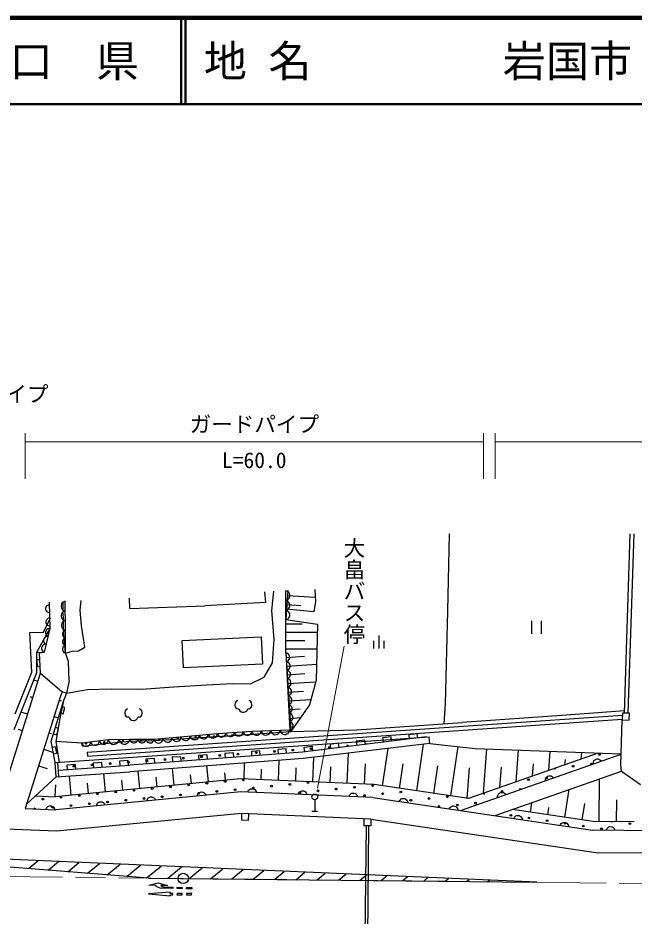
# Model space of a CAD drawing. Units: millimetres, scale not verified. Extents: x 40000 to 680000, y 20000 to 380000.
# Drawn here: x 348851 to 420230, y 275874 to 380000 of the extents above; entities that cross this region are included whole.
import ezdxf
from ezdxf.enums import TextEntityAlignment as Align

# ---------------------------------------------------------------- set-up
doc = ezdxf.new("R2010")
doc.units = ezdxf.units.MM
doc.header["$LTSCALE"] = 1000
doc.linetypes.add('CHAIN', pattern=[18.5, 12, -1.5, 3.5, -1.5])
for name, color, linetype, lineweight in [('M-BGD', 7, 'Continuous', 25), ('M-BMK', 2, 'CHAIN', 13), ('M-BMK-ROW', 30, 'Continuous', 25), ('M-BMK-SRVR', 3, 'Continuous', 25), ('M-STR-HTXT', 7, 'Continuous', 13), ('M-STR-STRC', 7, 'Continuous', 25), ('M-TTL', 2, 'Continuous', 140), ('M-TTL-LINE', 7, 'Continuous', 50)]:
    doc.layers.add(name, color=color, linetype=linetype, lineweight=lineweight)
doc.layers.add('M-TTL-TXT', color=7, linetype='Continuous')
doc.styles.add('@ＭＳ ゴシック', font='')
doc.styles.add('ＭＳ ゴシック', font='')
doc.styles.get('@ＭＳ ゴシック').set_extended_font_data('@MS Gothic')
doc.styles.get('ＭＳ ゴシック').set_extended_font_data('MS Gothic')

# ---------------------------------------------------------------- blocks, each defined once
blk = doc.blocks.new('BUHIN5')
at = {"color": 7, "linetype": 'Continuous', "lineweight": 25}
blk.add_lwpolyline([(-416, 278), (-318, 351), (-214, 399), (-74, 438), (51, 426), (168, 390), (297, 304), (375, 210), (433, 99), (453, -47), (448, -162), (416, -278)], dxfattribs=at)
blk = doc.blocks.new('BUHIN138')
at = {"color": 7, "linetype": 'Continuous', "lineweight": 25}
blk.add_lwpolyline([(290, 408), (360, 308), (405, 203), (440, 62), (425, -63), (385, -179), (295, -305), (199, -381), (86, -435), (-60, -451), (-174, -444), (-290, -408)], dxfattribs=at)
blk = doc.blocks.new('BUHIN139')
at = {"color": 7, "linetype": 'Continuous', "lineweight": 25}
blk.add_lwpolyline([(343, 364), (399, 256), (429, 145), (444, 1), (412, -120), (357, -230), (251, -343), (145, -404), (26, -443), (-121, -439), (-234, -415), (-343, -364)], dxfattribs=at)
blk = doc.blocks.new('BUHIN153')
at = {"color": 7, "linetype": 'Continuous', "lineweight": 25}
blk.add_lwpolyline([(134, 482), (234, 413), (312, 329), (392, 208), (421, 86), (423, -37), (382, -186), (316, -290), (229, -380), (97, -445), (-13, -476), (-134, -482)], dxfattribs=at)
blk = doc.blocks.new('BUHIN154')
at = {"color": 7, "linetype": 'Continuous', "lineweight": 25}
blk.add_lwpolyline([(303, 398), (370, 296), (412, 189), (441, 47), (422, -77), (379, -192), (285, -315), (186, -387), (72, -438), (-75, -449), (-189, -438), (-303, -398)], dxfattribs=at)
blk = doc.blocks.new('BUHIN155')
at = {"color": 7, "linetype": 'Continuous', "lineweight": 25}
blk.add_lwpolyline([(245, 436), (326, 345), (381, 245), (431, 108), (429, -17), (402, -137), (326, -272), (238, -357), (132, -424), (-12, -455), (-126, -460), (-245, -436)], dxfattribs=at)
blk = doc.blocks.new('BUHIN114')
at = {"color": 7, "linetype": 'Continuous', "lineweight": 25}
blk.add_lwpolyline([(303, 398), (370, 296), (412, 189), (441, 47), (422, -77), (379, -192), (285, -315), (186, -387), (72, -438), (-75, -449), (-189, -438), (-303, -398)], dxfattribs=at)
blk = doc.blocks.new('BUHIN168')
at = {"color": 7, "linetype": 'Continuous', "lineweight": 25}
blk.add_lwpolyline([(308, -350), (366, -253), (397, -151), (414, -15), (388, 99), (342, 205), (247, 313), (148, 372), (38, 413), (-99, 413), (-203, 393), (-308, 350)], dxfattribs=at)
blk = doc.blocks.new('BUHIN169')
at = {"color": 7, "linetype": 'Continuous', "lineweight": 25}
blk.add_lwpolyline([(465, -311), (502, -180), (507, -52), (484, 111), (419, 235), (333, 343), (189, 439), (56, 477), (-83, 490), (-242, 448), (-357, 393), (-465, 311)], dxfattribs=at)
blk = doc.blocks.new('BUHIN170')
at = {"color": 7, "linetype": 'Continuous', "lineweight": 25}
blk.add_lwpolyline([(363, -253), (394, -150), (400, -49), (385, 80), (335, 179), (269, 266), (156, 344), (52, 376), (-59, 388), (-185, 358), (-276, 316), (-363, 253)], dxfattribs=at)
blk = doc.blocks.new('BUHIN171')
at = {"color": 7, "linetype": 'Continuous', "lineweight": 25}
blk.add_lwpolyline([(-458, 324), (-498, 194), (-507, 66), (-488, -98), (-426, -224), (-343, -335), (-201, -435), (-69, -477), (71, -493), (231, -455), (347, -403), (458, -324)], dxfattribs=at)
blk = doc.blocks.new('BUHIN172')
at = {"color": 7, "linetype": 'Continuous', "lineweight": 25}
blk.add_lwpolyline([(242, 452), (120, 474), (3, 467), (-144, 432), (-251, 362), (-342, 274), (-417, 133), (-440, 9), (-439, -120), (-387, -261), (-327, -360), (-242, -452)], dxfattribs=at)
blk = doc.blocks.new('BUHIN173')
at = {"color": 7, "linetype": 'Continuous', "lineweight": 25}
blk.add_lwpolyline([(341, 522), (196, 561), (53, 565), (-128, 538), (-266, 465), (-385, 368), (-491, 206), (-532, 58), (-545, -98), (-497, -275), (-434, -401), (-341, -522)], dxfattribs=at)
blk = doc.blocks.new('BUHIN174')
at = {"color": 7, "linetype": 'Continuous', "lineweight": 25}
blk.add_lwpolyline([(272, 382), (164, 416), (57, 424), (-81, 409), (-186, 357), (-279, 288), (-363, 169), (-399, 59), (-413, -58), (-382, -192), (-338, -289), (-272, -382)], dxfattribs=at)
blk = doc.blocks.new('BUHIN175')
at = {"color": 7, "linetype": 'Continuous', "lineweight": 25}
blk.add_lwpolyline([(259, 458), (134, 483), (14, 478), (-137, 446), (-249, 377), (-344, 288), (-425, 147), (-451, 20), (-453, -112), (-403, -258), (-343, -362), (-259, -458)], dxfattribs=at)
blk = doc.blocks.new('BUHIN176')
at = {"color": 7, "linetype": 'Continuous', "lineweight": 25}
blk.add_lwpolyline([(259, 428), (141, 456), (26, 455), (-118, 428), (-227, 365), (-320, 284), (-400, 151), (-429, 31), (-434, -94), (-390, -235), (-337, -334), (-259, -428)], dxfattribs=at)
blk = doc.blocks.new('BUHIN177')
at = {"color": 7, "linetype": 'Continuous', "lineweight": 25}
blk.add_lwpolyline([(299, 461), (171, 495), (45, 498), (-115, 474), (-236, 409), (-341, 323), (-434, 180), (-469, 49), (-480, -88), (-437, -244), (-381, -355), (-299, -461)], dxfattribs=at)
blk = doc.blocks.new('BUHIN178')
at = {"color": 7, "linetype": 'Continuous', "lineweight": 25}
blk.add_lwpolyline([(-422, 263), (-451, 147), (-452, 33), (-428, -112), (-366, -220), (-287, -314), (-156, -396), (-37, -426), (88, -433), (228, -392), (328, -340), (422, -263)], dxfattribs=at)
blk = doc.blocks.new('BUHIN179')
at = {"color": 7, "linetype": 'Continuous', "lineweight": 25}
blk.add_lwpolyline([(-234, -442), (208, -676), (676, 208), (234, 442)], dxfattribs=at)
blk = doc.blocks.new('BUHIN180')
at = {"color": 7, "linetype": 'Continuous', "lineweight": 25}
blk.add_lwpolyline([(-255, -430), (175, -685), (685, 175), (255, 430)], dxfattribs=at)
blk = doc.blocks.new('BUHIN197')
at = {"color": 7, "linetype": 'Continuous', "lineweight": 25}
blk.add_lwpolyline([(895, 218), (918, 391), (839, 592), (731, 709), (604, 798), (453, 860), (313, 861), (182, 812), (61, 701), (19, 639), (-117, 654), (-278, 669), (-465, 610), (-582, 503), (-668, 380), (-710, 257), (-733, 84), (-711, -23), (-651, -113), (-590, -235), (-636, -301), (-696, -448), (-696, -588), (-647, -719), (-539, -843), (-411, -932), (-261, -988), (-45, -992), (109, -911)], dxfattribs=at)
blk = doc.blocks.new('BUHIN198')
at = {"color": 7, "linetype": 'Continuous', "lineweight": 25}
for p, q in [((615, -429), (-615, 429)), ((469, 405), (-270, 919)), ((-217, -580), (-955, -66))]:
    blk.add_line(p, q, dxfattribs=at)
blk = doc.blocks.new('BUHIN199')
at = {"color": 7, "linetype": 'Continuous', "lineweight": 25}
for p, q in [((945, 45), (-285, 903)), ((-943, -42), (288, -899))]:
    blk.add_line(p, q, dxfattribs=at)
blk = doc.blocks.new('BUHIN201')
at = {"color": 3, "linetype": 'Continuous', "lineweight": 25}
blk.add_circle((0, 0), 597, dxfattribs=at)

msp = doc.modelspace()

# ---------------------------------------------------------------- linework, layer by layer
at = {"layer": 'M-BGD'}
for p, q in [((398792, 320179), (398625, 311206)), ((419120, 299402), (419787, 320179)), ((419560, 299389), (420227, 320179)), ((377425, 313471), (377539, 312246)), ((378252, 311308), (378510, 313523)), ((380110, 313600), (379875, 310223)), ((379875, 310223), (379897, 313590)), ((383245, 313749), (383311, 312327)), ((356073, 311356), (356172, 312456)), ((361825, 311516), (361763, 312723)), ((380072, 313056), (383287, 312833)), ((352480, 312280), (352538, 309203)), ((354129, 308981), (354086, 312356)), ((354368, 309010), (354303, 312367)), ((356221, 309557), (356073, 311356)), ((361825, 311516), (370486, 311856)), ((377539, 312246), (370486, 311856)), ((383112, 311162), (379962, 311468)), ((379998, 311997), (381607, 311885)), ((383311, 312327), (383112, 311162)), ((378521, 307925), (378252, 311308)), ((398625, 311206), (398358, 300461)), ((356599, 307058), (356221, 309557)), ((383570, 309679), (379875, 310223)), ((379888, 306368), (379875, 310223)), ((379877, 309741), (381793, 309748)), ((383570, 309679), (383420, 303225)), ((352538, 309203), (350984, 306444)), ((352538, 309203), (351870, 306483)), ((354370, 306355), (354129, 308981)), ((354370, 306355), (354368, 309010)), ((367890, 307825), (377040, 308255)), ((377040, 308255), (377189, 305086)), ((379880, 308777), (383549, 308790)), ((368039, 304656), (367890, 307825)), ((378344, 305213), (378521, 307925)), ((379883, 307814), (382069, 307821)), ((351361, 306402), (350984, 306444)), ((350984, 306444), (351016, 304058)), ((351870, 306483), (351361, 306402)), ((351361, 306402), (351870, 306483)), ((351473, 304030), (351361, 306402)), ((354370, 306355), (355130, 306588)), ((354722, 305385), (354370, 306355)), ((355130, 306588), (355855, 306604)), ((355855, 306604), (356599, 307058)), ((379887, 306850), (383504, 306862)), ((379888, 306368), (380342, 297418)), ((379888, 306368), (380484, 297279)), ((351399, 305591), (351025, 305573)), ((351025, 305573), (351060, 304824)), ((354782, 303185), (354722, 305385)), ((377382, 303569), (378344, 305213)), ((379921, 305863), (382060, 306003)), ((351016, 304058), (348387, 297481)), ((351060, 304824), (351434, 304842)), ((377189, 305086), (368039, 304656)), ((379988, 304853), (383463, 305081)), ((347209, 290453), (351473, 304030)), ((351174, 303077), (350685, 303231)), ((351473, 304030), (353983, 301853)), ((354782, 303185), (354472, 301705)), ((375805, 302794), (377382, 303569)), ((380054, 303843), (382085, 303976)), ((380120, 302833), (383371, 303046)), ((383420, 303225), (382638, 300344)), ((354472, 301705), (356909, 302153)), ((356909, 302153), (359666, 302200)), ((359666, 302200), (363156, 302191)), ((363156, 302191), (366907, 302432)), ((366907, 302432), (370658, 302673)), ((370658, 302673), (373764, 302835)), ((373764, 302835), (375805, 302794)), ((353703, 301151), (349666, 288354)), ((350575, 301172), (350258, 301272)), ((352716, 296143), (354192, 301014)), ((353983, 301853), (353703, 301151)), ((353729, 298763), (354192, 301014)), ((354472, 301705), (353983, 301853)), ((354472, 301705), (354192, 301014)), ((380186, 301823), (381929, 301938)), ((380252, 300813), (382811, 300981)), ((353630, 300920), (353874, 300843)), ((354291, 300046), (353932, 300155)), ((354073, 299329), (354291, 300046)), ((380319, 299803), (381539, 299883)), ((382638, 300344), (380484, 297279)), ((398358, 300461), (398194, 298160)), ((349977, 299267), (349198, 299512)), ((353029, 299015), (353538, 298855)), ((353715, 299437), (354073, 299329)), ((356873, 294858), (418888, 299158)), ((380385, 298794), (381605, 298874)), ((412397, 299165), (400330, 298304)), ((419128, 299648), (412397, 299165)), ((418895, 299408), (418872, 298609)), ((419695, 299385), (418895, 299408)), ((419672, 298585), (419695, 299385)), ((353273, 296104), (353729, 298763)), ((356903, 294419), (418875, 298716)), ((388080, 297477), (400330, 298304)), ((418697, 293406), (418873, 298609)), ((418872, 298609), (419672, 298585)), ((349379, 297362), (348917, 297507)), ((352428, 297111), (352694, 297027)), ((352976, 297002), (353335, 296893)), ((353553, 297611), (353194, 297719)), ((353335, 296893), (353553, 297611)), ((371954, 297017), (364624, 296329)), ((371876, 296696), (376042, 296955)), ((375949, 297275), (371954, 297017)), ((380342, 297418), (375949, 297275)), ((376042, 296955), (380484, 297279)), ((380342, 297418), (380484, 297279)), ((380451, 297784), (380695, 297800)), ((380484, 297279), (388080, 297478)), ((353156, 293658), (352716, 296143)), ((353167, 293659), (396501, 296663)), ((353679, 293694), (353273, 296104)), ((356259, 295928), (353273, 296104)), ((359315, 296286), (356259, 295928)), ((356310, 295584), (356259, 295928)), ((356310, 295584), (359356, 295933)), ((361808, 296358), (359315, 296286)), ((359356, 295933), (361812, 296164)), ((364624, 296329), (361808, 296358)), ((361812, 296164), (364663, 296226)), ((364663, 296226), (371876, 296696)), ((396201, 296643), (381820, 294887)), ((396554, 295897), (381877, 294121)), ((395046, 290379), (395853, 295812)), ((396554, 295897), (396501, 296663)), ((396554, 295897), (401825, 295303)), ((351828, 295207), (352950, 294853)), ((353213, 295485), (352844, 295420)), ((352975, 294681), (353344, 294747)), ((353344, 294747), (353213, 295485)), ((356873, 294858), (356903, 294419)), ((381820, 294887), (361802, 293374)), ((387012, 291245), (387165, 294761)), ((391096, 290966), (391742, 295315)), ((398997, 289792), (399848, 295526)), ((401825, 295303), (418739, 294665)), ((402806, 290103), (403192, 295251)), ((406574, 291426), (406851, 295113)), ((410342, 292749), (410509, 294975)), ((414110, 294072), (414168, 294838)), ((353281, 292013), (353167, 293659)), ((353581, 292034), (353467, 293679)), ((381877, 294121), (361794, 292603)), ((379032, 291590), (379133, 293914)), ((383022, 291417), (383147, 294275)), ((400137, 288106), (418738, 294637)), ((412226, 293411), (412271, 294008)), ((351227, 293302), (352231, 292986)), ((353281, 292013), (361794, 292603)), ((353528, 292800), (361802, 293374)), ((362976, 290651), (362779, 292678)), ((366951, 291035), (366762, 292979)), ((370926, 291420), (370746, 293280)), ((375040, 291762), (375116, 293610)), ((377035, 291676), (377086, 292918)), ((381027, 291504), (381094, 293042)), ((385017, 291331), (385098, 293190)), ((389007, 291159), (389109, 293508)), ((393071, 290672), (393493, 293514)), ((397021, 290086), (397499, 293303)), ((400900, 289510), (401166, 293056)), ((404125, 287514), (418789, 292663)), ((404690, 290765), (404869, 293148)), ((408458, 292088), (408564, 293502)), ((418789, 292663), (418697, 293406)), ((418789, 292663), (420993, 291143)), ((349821, 288847), (353281, 292013)), ((355025, 289881), (354809, 292119)), ((359000, 290266), (358794, 292395)), ((360988, 290458), (360874, 291631)), ((364963, 290843), (364854, 291968)), ((368938, 291228), (368840, 292245)), ((372913, 291613), (372829, 292484)), ((416177, 286831), (416223, 291762)), ((353177, 289704), (353236, 291076)), ((357013, 290073), (356896, 291283)), ((412230, 287321), (412707, 290527)), ((350866, 289803), (353177, 289704)), ((374675, 290276), (353229, 288200)), ((389974, 289616), (374675, 290276)), ((389974, 289616), (415402, 285839)), ((383237, 289348), (383237, 288033)), ((408219, 287917), (408381, 289008)), ((410225, 287619), (410347, 288446)), ((414236, 287023), (414516, 288908)), ((418205, 286812), (418229, 289359)), ((349666, 288354), (353229, 288200)), ((374742, 287771), (353296, 285695)), ((374742, 287771), (374734, 286971)), ((389736, 287124), (374742, 287771)), ((375542, 287737), (375534, 286962)), ((382897, 288033), (383572, 288033)), ((353296, 285695), (324039, 286957)), ((375534, 286962), (374734, 286971)), ((388937, 287158), (388928, 286333)), ((389736, 287124), (389728, 286324)), ((389736, 287124), (416060, 283214)), ((389728, 286324), (388928, 286333)), ((389178, 286330), (389030, 272631)), ((389478, 286327), (389330, 272631)), ((426164, 285737), (415402, 285839)), ((421695, 283153), (416060, 283214))]:
    msp.add_line(p, q, dxfattribs=at)
for points in [[(416084, 294765), (401051, 289487), (390117, 291111), (374635, 291779), (353177, 289704)], [(420233, 286793), (415481, 286838), (406148, 288224)]]:
    msp.add_lwpolyline(points, dxfattribs=at)
for centre, radius in [((358862, 296017), 99.5), ((374351, 294648), 99.5), ((376466, 294804), 99.5), ((378582, 294960), 99.5), ((380697, 295116), 99.5), ((382813, 295272), 99.5), ((384929, 295428), 99.5), ((416233, 294612), 99.5), ((359542, 293555), 99.5), ((361657, 293711), 99.5), ((363773, 293867), 99.5), ((365888, 294024), 99.5), ((368004, 294180), 99.5), ((370120, 294336), 99.5), ((372235, 294492), 99.5), ((355311, 293243), 99.5), ((357426, 293399), 99.5), ((413168, 293250), 99.5), ((372846, 291477), 99.5), ((407992, 291683), 99.5), ((410103, 291887), 99.5), ((362289, 290455), 99.5), ((364401, 290659), 99.5), ((366512, 290864), 99.5), ((368623, 291068), 99.5), ((370735, 291273), 99.5), ((374004, 290523), 99.5), ((376116, 290728), 99.5), ((378227, 290932), 99.5), ((380339, 291137), 99.5), ((382450, 291341), 99.5), ((385719, 290592), 99.5), ((387831, 290796), 99.5), ((389942, 291001), 99.5), ((351732, 289433), 99.5), ((353843, 289637), 99.5), ((355955, 289842), 99.5), ((358066, 290046), 99.5), ((360178, 290250), 99.5), ((363447, 289501), 99.5), ((365559, 289706), 99.5), ((367670, 289910), 99.5), ((369781, 290115), 99.5), ((371893, 290319), 99.5), ((381497, 290183), 99.5), ((383237, 289683), 335), ((383608, 290388), 99.5), ((388989, 289843), 99.5), ((391100, 290047), 99.5), ((393212, 290252), 99.5), ((396481, 289503), 99.5), ((398593, 289707), 99.5), ((404927, 290320), 99.5), ((352890, 288479), 99.5), ((355001, 288684), 99.5), ((357113, 288888), 99.5), ((359224, 289092), 99.5), ((361336, 289297), 99.5), ((394370, 289298), 99.5), ((399751, 288754), 99.5), ((401862, 288958), 99.5), ((405961, 287555), 99.5), ((408059, 287244), 99.5), ((410158, 286932), 99.5), ((412256, 286620), 99.5), ((414354, 286308), 99.5), ((419756, 286578), 99.5), ((416453, 285997), 99.5)]:
    msp.add_circle(centre, radius, dxfattribs=at)
for centre, start, end in [((371573, 296662), 12.04227, 175.41677), ((373692, 296769), 26.89272, 160.21534), ((375810, 296877), 43.22517, 143.88289), ((356743, 295910), 138.49021, 54.85642), ((360980, 296125), 342.46531, 208.31038), ((363099, 296232), 337.46817, 205.00933), ((365217, 296340), 158.74946, 234.80266), ((365217, 296340), 312.65638, 31.97272), ((367336, 296447), 335.66664, 211.7924), ((369455, 296555), 354.3524, 193.10664), ((389160, 295740), 32.46078, 161.45868), ((387044, 295584), 330.85702, 223.06244), ((411057, 293045), 224.60921, 354.08389), ((415280, 293454), 2.24067, 216.45244), ((374958, 291681), 119.87494, 55.1827), ((407038, 290525), 21.81255, 196.88056), ((379385, 289979), 68.70211, 106.35554), ((402815, 290116), 204.48736, 14.20575), ((397639, 288549), 306.01425, 217.08666), ((350778, 288275), 15.57161, 159.48921), ((417658, 286890), 226.33325, 312.58422)]:
    msp.add_arc(centre, 99.5, start, end, dxfattribs=at)
at = {"layer": 'M-BMK'}
for p, q in [((268009, 281310), (368003, 280230)), ((368003, 280230), (467997, 279151))]:
    msp.add_line(p, q, dxfattribs=at)
at = {"layer": 'M-BMK-ROW'}
for p, q in [((351818, 308796), (352604, 310452)), ((350218, 308752), (351818, 308796)), ((350470, 304165), (350218, 308752)), ((348545, 299324), (350470, 304165))]:
    msp.add_line(p, q, dxfattribs=at)
at = {"layer": 'M-STR-HTXT'}
for p, q in [((349666, 326551), (349666, 331854)), ((402806, 326551), (402806, 331854)), ((404125, 326551), (404125, 331854)), ((402806, 330854), (349666, 330854)), ((488902, 330854), (404125, 330854)), ((386657, 307161), (383574, 290682))]:
    msp.add_line(p, q, dxfattribs=at)
at = {"layer": 'M-STR-STRC'}
for p, q in [((363961, 280275), (323993, 283457)), ((408958, 279790), (323993, 283457)), ((350063, 281382), (351163, 282284)), ((352345, 281200), (353542, 282182)), ((354627, 281018), (355920, 282079)), ((356909, 280837), (358298, 281976)), ((359191, 280655), (360676, 281874)), ((362214, 281081), (363055, 281771)), ((363754, 280292), (365433, 281668)), ((366208, 280251), (367811, 281566)), ((368679, 280225), (370189, 281463)), ((371150, 280198), (372568, 281360)), ((373621, 280171), (374946, 281258)), ((376092, 280145), (377324, 281155)), ((361473, 280473), (362214, 281081)), ((363961, 280275), (408658, 279793)), ((378563, 280118), (379702, 281053)), ((381034, 280091), (382081, 280950)), ((383505, 280065), (384459, 280847)), ((385975, 280038), (386837, 280745)), ((388446, 280011), (389215, 280642)), ((390917, 279985), (391479, 280445)), ((391479, 280445), (391594, 280539)), ((393388, 279958), (393713, 280224)), ((393713, 280224), (393972, 280437)), ((395947, 280004), (396350, 280334)), ((398330, 279905), (398728, 280231)), ((400801, 279878), (401107, 280129)), ((395859, 279931), (395947, 280004)), ((403272, 279851), (403485, 280026)), ((408213, 279798), (408241, 279821))]:
    msp.add_line(p, q, dxfattribs=at)
for points in [[(364794, 279433), (363994, 279454), (365101, 279725), (366193, 279396), (365393, 279417)], [(365740, 279258), (366789, 279230), (366785, 279080), (365514, 279114), (365496, 279114)]]:
    msp.add_lwpolyline(points, dxfattribs=at)
for points in [[(367289, 279216), (367888, 279200), (367884, 279051), (367285, 279067)], [(368988, 279171), (368984, 279021), (368384, 279037), (368388, 279187)], [(366474, 278198), (366475, 278348), (366775, 278345), (366777, 278495), (366477, 278498), (366478, 278648), (363976, 278449)], [(367277, 278490), (367275, 278340), (367875, 278334), (367877, 278484)], [(368375, 278329), (368975, 278323), (368977, 278473), (368377, 278479)]]:
    msp.add_lwpolyline(points, close=True, dxfattribs=at)
for centre, radius, start, end in [((365522, 280105), 991, 222.69156, 268.47269), ((365760, 279759), 502, 223.06631, 267.63661)]:
    msp.add_arc(centre, radius, start, end, dxfattribs=at)
at = {"layer": 'M-TTL'}
msp.add_line((680000, 380000), (40000, 380000), dxfattribs=at)
at = {"layer": 'M-TTL-LINE'}
for p, q in [((367750, 380000), (367750, 370000)), ((368250, 380000), (368250, 370000)), ((40000, 370000), (680000, 370000))]:
    msp.add_line(p, q, dxfattribs=at)

# ---------------------------------------------------------------- block references
at = {"layer": 'M-BGD', "rotation": 124.85299}
for name, p in [('BUHIN171', (379893, 313028)), ('BUHIN169', (354314, 311807)), ('BUHIN171', (379886, 311906)), ('BUHIN5', (352495, 311510)), ('BUHIN171', (379879, 310784)), ('BUHIN5', (352524, 309972)), ('BUHIN169', (354336, 310688)), ('BUHIN199', (408940, 309337)), ('BUHIN168', (352427, 308749)), ('BUHIN169', (354357, 309569)), ('BUHIN168', (352204, 307843)), ('BUHIN170', (354369, 308567)), ('BUHIN198', (390646, 307636)), ('BUHIN168', (351981, 306936)), ('BUHIN170', (354369, 307682)), ('BUHIN170', (354370, 306797)), ('BUHIN178', (379914, 305871)), ('BUHIN178', (379964, 304876)), ('BUHIN178', (380014, 303882)), ('BUHIN178', (380065, 302887)), ('BUHIN178', (380115, 301893)), ('BUHIN197', (374963, 300262)), ('BUHIN178', (380166, 300898)), ('BUHIN197', (362250, 299302)), ('BUHIN178', (380216, 299904)), ('BUHIN178', (380267, 298909)), ('BUHIN177', (376498, 297293)), ('BUHIN177', (377596, 297328)), ('BUHIN177', (378695, 297364)), ('BUHIN177', (379793, 297400)), ('BUHIN178', (380317, 297915)), ('BUHIN173', (359938, 296304)), ('BUHIN173', (361185, 296340)), ('BUHIN174', (362277, 296353)), ('BUHIN174', (363216, 296343)), ('BUHIN174', (364155, 296334)), ('BUHIN175', (365148, 296378)), ('BUHIN175', (366195, 296476)), ('BUHIN175', (367242, 296575)), ('BUHIN175', (368289, 296673)), ('BUHIN175', (369336, 296771)), ('BUHIN175', (370383, 296869)), ('BUHIN175', (371431, 296968)), ('BUHIN176', (372454, 297049)), ('BUHIN176', (373452, 297113)), ('BUHIN176', (374451, 297178)), ('BUHIN176', (375449, 297242)), ('BUHIN179', (391643, 296086)), ('BUHIN179', (394682, 296457)), ('BUHIN172', (356768, 295988)), ('BUHIN172', (357787, 296107)), ('BUHIN172', (358806, 296226)), ('BUHIN179', (382527, 294973)), ('BUHIN179', (385566, 295344)), ('BUHIN179', (388605, 295715)), ('BUHIN180', (367266, 293814)), ('BUHIN180', (370319, 294039)), ('BUHIN180', (373372, 294264)), ('BUHIN180', (376425, 294489)), ('BUHIN180', (379478, 294714)), ('BUHIN180', (355054, 292913)), ('BUHIN180', (358107, 293138)), ('BUHIN180', (361160, 293363)), ('BUHIN180', (364213, 293588)), ('BUHIN153', (415970, 293665)), ('BUHIN153', (410433, 291721)), ('BUHIN154', (375967, 290221)), ('BUHIN154', (381829, 289968)), ('BUHIN155', (364280, 289270)), ('BUHIN155', (370121, 289835)), ('BUHIN154', (387692, 289715)), ('BUHIN139', (393518, 289090)), ('BUHIN153', (404897, 289778)), ('BUHIN114', (352597, 288227)), ('BUHIN155', (358440, 288704)), ('BUHIN139', (399323, 288227)), ('BUHIN139', (406799, 287117)), ('BUHIN139', (412148, 286322)), ('BUHIN138', (417519, 285819))]:
    msp.add_blockref(name, p, dxfattribs=at)
at = {"layer": 'M-BMK-SRVR', "rotation": 124.85299}
msp.add_blockref('BUHIN201', (368003, 280230), dxfattribs=at)

# ---------------------------------------------------------------- texts
at = {"layer": 'M-STR-HTXT', "style": 'ＭＳ ゴシック'}
for s, p in [('ガードパイプ', (337382, 334927)), ('ガードパイプ', (368736, 331426)), ('L=60.0', (372486, 327259))]:
    msp.add_text(s, height=1833, dxfattribs=at).set_placement(p, align=Align.BOTTOM_LEFT)
at = {"layer": 'M-STR-HTXT', "style": '@ＭＳ ゴシック'}
msp.add_text('大畠バス停', height=1833, rotation=270, dxfattribs=at).set_placement((386338, 319812), align=Align.BOTTOM_LEFT)
at = {"layer": 'M-TTL-TXT', "style": 'ＭＳ ゴシック'}
msp.add_text('山\u3000口\u3000県', height=3666, dxfattribs=at).set_placement((350375, 375000), align=Align.MIDDLE_CENTER)
for s, p in [('地 名', (370380, 375000)), ('岩国市\u3000御庄', (405024, 375000))]:
    msp.add_text(s, height=3666, dxfattribs=at).set_placement(p, align=Align.MIDDLE_LEFT)

doc.saveas('drawing.dxf')
